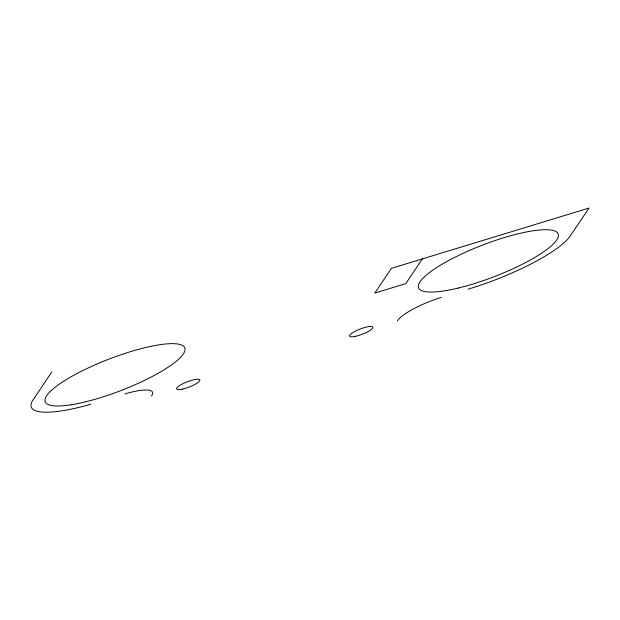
<?xml version="1.0" encoding="UTF-8"?>
<svg xmlns="http://www.w3.org/2000/svg" width="620" height="620" viewBox="0 0 620 620"><rect width="100%" height="100%" fill="white"/><g stroke="black" fill="none" stroke-linecap="round" stroke-linejoin="round"><path stroke-width="0.93" d="M51.739 372.008L34.526 397.862A89.76 20.189 -21.1 0 0 90.784 404.263M422.36 258.912L405.751 283.635L374.798 293.082L391.398 268.359L589 208.064L569.935 236.429A89.76 20.189 -21.1 0 1 468.085 289.183M397.412 320.881A39.897 8.975 -21.1 0 1 441.269 297.375M125.039 393.871A39.897 8.975 -21.1 0 1 151.451 396.002M355.772 336.257A12.47 2.806 -21.1 0 0 372.884 327.267A12.47 2.806 -21.1 0 0 355.004 331.351A12.47 2.806 -21.1 0 0 355.772 336.257M182.753 389.05A12.47 2.806 -21.1 0 0 199.873 380.068A12.47 2.806 -21.1 0 0 181.993 384.144A12.47 2.806 -21.1 0 0 182.753 389.05M458.335 288.037A74.803 16.825 -21.1 0 0 558.186 234.05A74.803 16.825 -21.1 0 0 448.578 260.563A74.803 16.825 -21.1 0 0 458.335 288.037M71.269 404.752A74.803 16.825 -21.1 0 0 184.264 352.331A74.803 16.825 -21.1 0 0 89.513 367.35A74.803 16.825 -21.1 0 0 71.269 404.752"/></g></svg>
